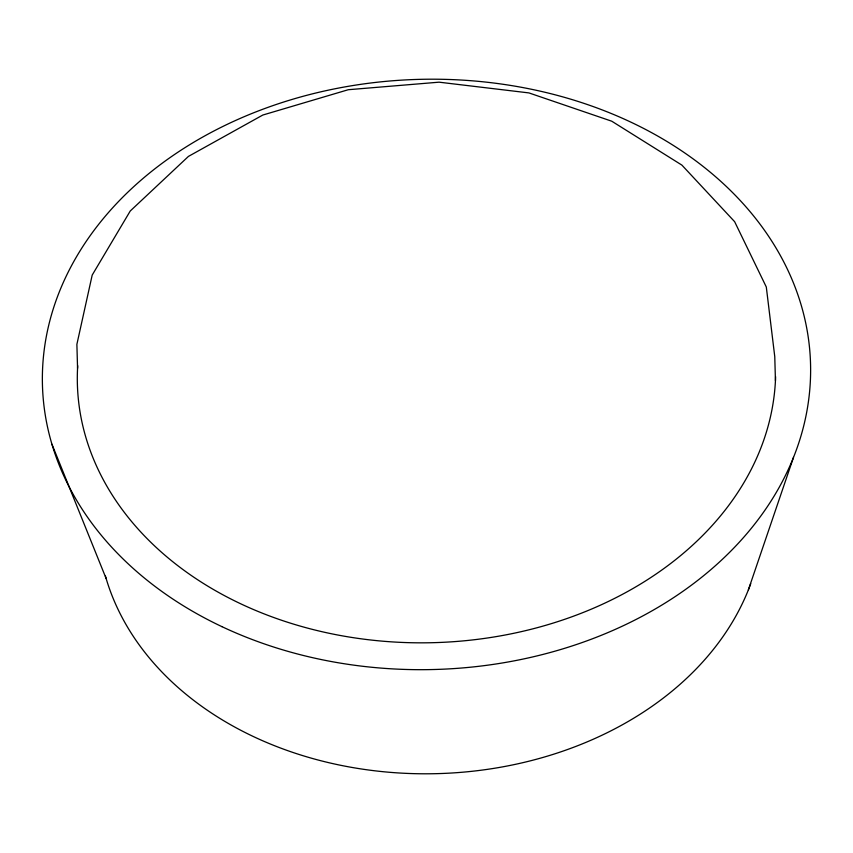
<?xml version="1.0" encoding="UTF-8"?>
<svg xmlns="http://www.w3.org/2000/svg" width="853" height="853" viewBox="0 0 853 853"><rect width="100%" height="100%" fill="white"/><g stroke="black" fill="none" stroke-linecap="round" stroke-linejoin="round"><path stroke-width="1.28" d="M748.348 589.945L793.503 457.389M51.969 444.274L106.156 578.579M775.441 380.609L774.769 356.671L766.303 287.013L734.636 221.684L681.92 165.13L611.761 121.211L528.924 92.913L439.06 82.176L348.291 89.714L262.809 115.038L188.449 156.398L130.253 210.99L92.199 275.082L76.887 344.324L77.559 368.272M750.747 583.676A332.713 255.623 -1.6 0 1 420.454 773.767A332.713 255.623 -1.6 0 1 105.42 576.052M775.601 376.674A349.25 268.322 -1.6 0 1 414.163 642.778A349.25 268.322 -1.6 0 1 77.698 365.692M221.972 626.667A384.191 295.159 -1.6 0 0 810.35 381.227A384.191 295.159 -1.6 0 0 247.178 115.422A384.191 295.159 -1.6 0 0 221.972 626.667"/></g></svg>
